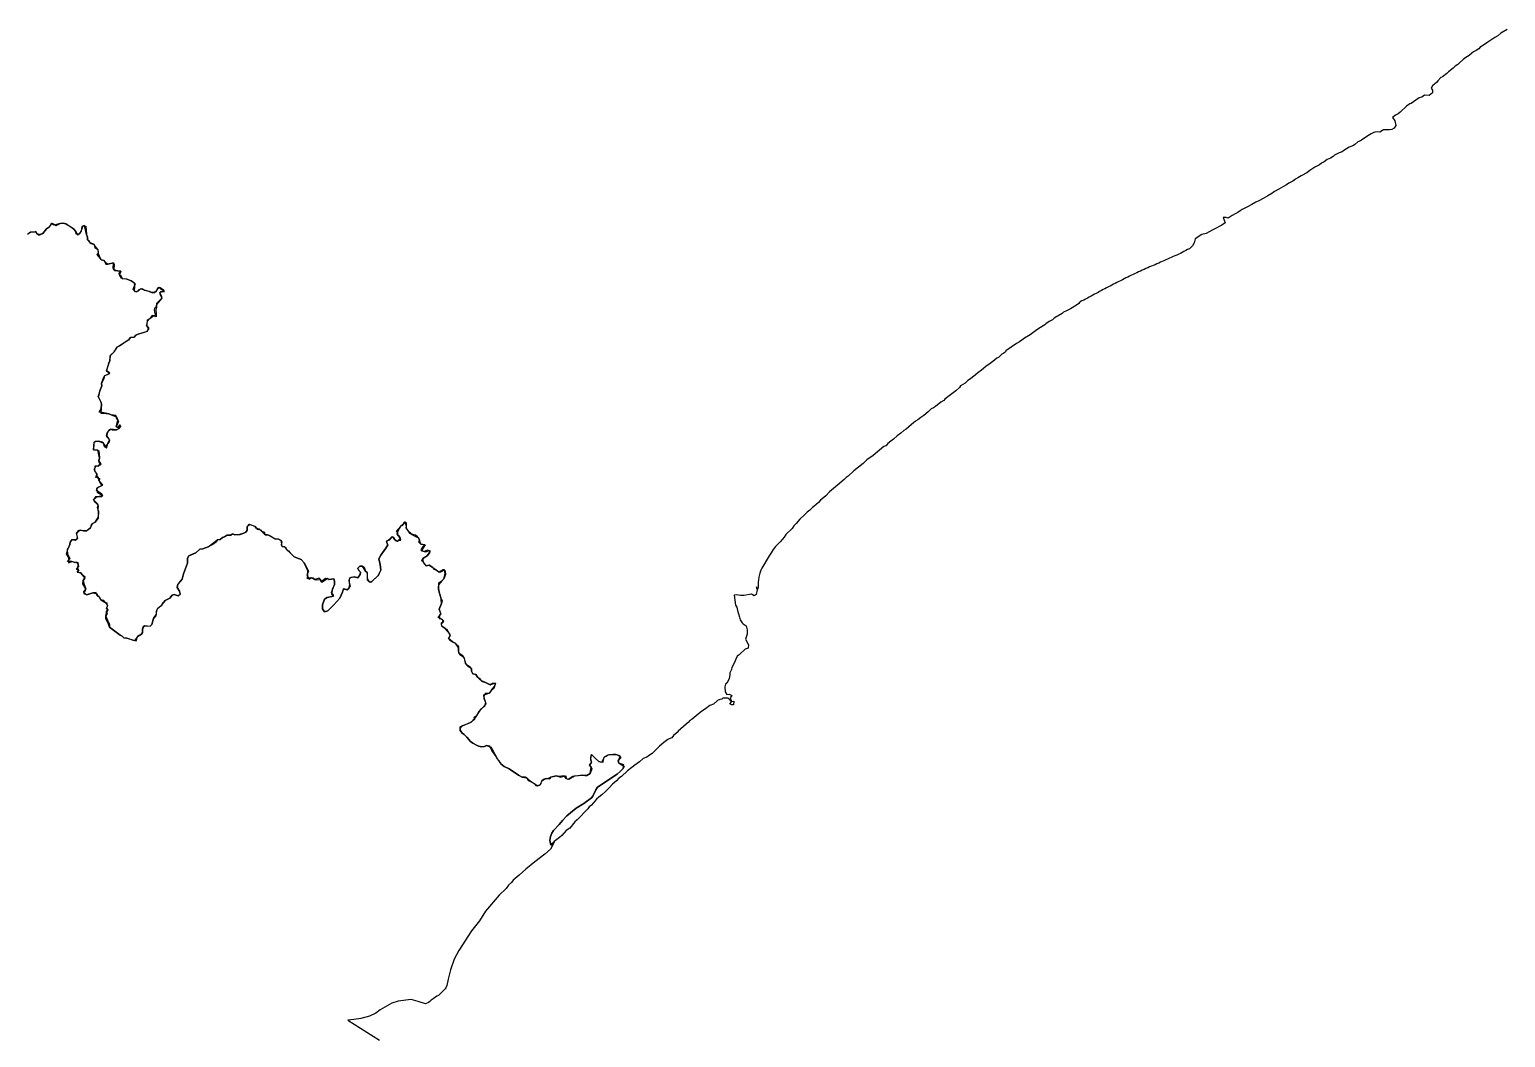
# Model space of a CAD drawing. Extents: x -74 to -34.8, y -33.8 to 5.3.
# Drawn here: x -48.639 to -47.112, y -25.511 to -24.468 of the extents above; entities that cross this region are included whole.
import ezdxf

# ---------------------------------------------------------------- set-up
doc = ezdxf.new("R2010")
doc.units = 0
doc.header["$LTSCALE"] = 2
doc.layers.add('UFEBRASIL', color=7, linetype='Continuous')

msp = doc.modelspace()

# ---------------------------------------------------------------- linework, layer by layer
at = {"layer": 'UFEBRASIL'}
for points in [[(-47.1098, -24.4679), (-47.1164, -24.4718), (-47.1196, -24.4743), (-47.1226, -24.4761), (-47.1257, -24.4781), (-47.1301, -24.481), (-47.1344, -24.4841), (-47.1379, -24.4863), (-47.1394, -24.4878), (-47.1421, -24.4897), (-47.1448, -24.4911), (-47.1465, -24.4925), (-47.1491, -24.4948), (-47.1528, -24.4969), (-47.1554, -24.499), (-47.1595, -24.5029), (-47.161, -24.5042), (-47.1636, -24.5058), (-47.1658, -24.5079), (-47.1705, -24.5117), (-47.1723, -24.5134), (-47.1769, -24.5168), (-47.1784, -24.5176), (-47.1817, -24.5212), (-47.1829, -24.5227), (-47.1849, -24.5243), (-47.1872, -24.5263), (-47.1886, -24.5287), (-47.1871, -24.5308), (-47.1873, -24.5336), (-47.1906, -24.5361), (-47.1955, -24.5359), (-47.1982, -24.5378), (-47.2011, -24.5386), (-47.2045, -24.5411), (-47.2092, -24.5444), (-47.2106, -24.545), (-47.2142, -24.5474), (-47.2206, -24.5535), (-47.2228, -24.5553), (-47.2254, -24.5566), (-47.2285, -24.5591), (-47.2263, -24.5626), (-47.2252, -24.5672), (-47.2268, -24.5699), (-47.2292, -24.5715), (-47.2316, -24.5718), (-47.2353, -24.5718), (-47.238, -24.5717), (-47.2416, -24.5742), (-47.2442, -24.5738), (-47.2467, -24.5742), (-47.248, -24.5746), (-47.2508, -24.5758), (-47.2542, -24.5779), (-47.2605, -24.5826), (-47.2616, -24.5832), (-47.2644, -24.5841), (-47.2676, -24.587), (-47.2691, -24.5878), (-47.2734, -24.5898), (-47.279, -24.5931), (-47.2806, -24.5944), (-47.2838, -24.5955), (-47.2885, -24.5979), (-47.2901, -24.5994), (-47.2927, -24.6012), (-47.2963, -24.6026), (-47.2993, -24.6049), (-47.3019, -24.6063), (-47.3042, -24.6079), (-47.3089, -24.6105), (-47.314, -24.6137), (-47.3171, -24.6162), (-47.3231, -24.6193), (-47.3264, -24.6215), (-47.329, -24.6229), (-47.3317, -24.625), (-47.3359, -24.6271), (-47.3382, -24.6288), (-47.3414, -24.6304), (-47.3461, -24.6333), (-47.3506, -24.6355), (-47.3536, -24.6378), (-47.3576, -24.6402), (-47.3623, -24.6429), (-47.367, -24.6452), (-47.37, -24.6467), (-47.3741, -24.6492), (-47.3787, -24.6514), (-47.38, -24.652), (-47.384, -24.6543), (-47.3862, -24.6556), (-47.3886, -24.6573), (-47.3913, -24.6587), (-47.3946, -24.6603), (-47.3985, -24.6632), (-47.4008, -24.6625), (-47.4037, -24.6624), (-47.4016, -24.668), (-47.4051, -24.6705), (-47.4132, -24.6745), (-47.4146, -24.6752), (-47.4214, -24.6791), (-47.4259, -24.6802), (-47.4326, -24.6846), (-47.4338, -24.6888), (-47.4356, -24.6917), (-47.4388, -24.6948), (-47.4407, -24.6958), (-47.4425, -24.6967), (-47.4444, -24.6977), (-47.4461, -24.6986), (-47.4481, -24.6996), (-47.4498, -24.7006), (-47.4518, -24.7014), (-47.4537, -24.7022), (-47.4557, -24.703), (-47.4575, -24.7039), (-47.4594, -24.7047), (-47.4613, -24.7056), (-47.4631, -24.7064), (-47.4651, -24.7073), (-47.4668, -24.7081), (-47.4687, -24.7089), (-47.4705, -24.7097), (-47.4724, -24.7106), (-47.4743, -24.7114), (-47.4762, -24.7121), (-47.4781, -24.7129), (-47.48, -24.7137), (-47.4819, -24.7146), (-47.4838, -24.7154), (-47.4857, -24.7163), (-47.4876, -24.7171), (-47.4895, -24.718), (-47.4914, -24.7188), (-47.4932, -24.7197), (-47.495, -24.7205), (-47.4969, -24.7214), (-47.4988, -24.7223), (-47.5006, -24.7232), (-47.5026, -24.7241), (-47.5045, -24.725), (-47.5063, -24.726), (-47.5081, -24.7269), (-47.51, -24.7279), (-47.5118, -24.7288), (-47.5137, -24.7298), (-47.5155, -24.7307), (-47.5172, -24.7316), (-47.519, -24.7325), (-47.5208, -24.7335), (-47.5226, -24.7343), (-47.5244, -24.7353), (-47.5262, -24.7362), (-47.528, -24.7372), (-47.5298, -24.7382), (-47.5316, -24.7392), (-47.5333, -24.7402), (-47.5352, -24.7411), (-47.5368, -24.7418), (-47.5387, -24.7428), (-47.5405, -24.7438), (-47.5424, -24.7448), (-47.5443, -24.7459), (-47.5462, -24.747), (-47.548, -24.748), (-47.5499, -24.7488), (-47.5518, -24.7498), (-47.5523, -24.7506), (-47.5533, -24.7516), (-47.5557, -24.7532), (-47.5618, -24.757), (-47.5658, -24.7591), (-47.569, -24.7604), (-47.5704, -24.7618), (-47.5744, -24.7643), (-47.5759, -24.765), (-47.5786, -24.7667), (-47.5805, -24.7683), (-47.5837, -24.7701), (-47.5872, -24.7726), (-47.5883, -24.7735), (-47.5945, -24.7774), (-47.5979, -24.7797), (-47.6035, -24.7838), (-47.6094, -24.7873), (-47.6122, -24.7895), (-47.6146, -24.7911), (-47.6177, -24.7931), (-47.6286, -24.8005), (-47.6291, -24.8017), (-47.6307, -24.8029), (-47.6327, -24.804), (-47.6363, -24.8074), (-47.6379, -24.8081), (-47.6421, -24.8115), (-47.645, -24.8136), (-47.6494, -24.8169), (-47.6538, -24.8204), (-47.6575, -24.8232), (-47.6605, -24.8258), (-47.6662, -24.8301), (-47.668, -24.8314), (-47.6708, -24.8339), (-47.6755, -24.8368), (-47.6766, -24.8384), (-47.6805, -24.8419), (-47.6874, -24.847), (-47.6917, -24.8505), (-47.693, -24.8519), (-47.6959, -24.8538), (-47.7016, -24.8581), (-47.7037, -24.8594), (-47.7058, -24.8607), (-47.7089, -24.8636), (-47.7134, -24.8673), (-47.7167, -24.8697), (-47.7199, -24.872), (-47.722, -24.8734), (-47.7262, -24.8767), (-47.7317, -24.8816), (-47.7344, -24.8831), (-47.7374, -24.8857), (-47.7411, -24.8885), (-47.7449, -24.8918), (-47.7476, -24.8942), (-47.7507, -24.8965), (-47.7528, -24.8987), (-47.7549, -24.8997), (-47.7661, -24.9087), (-47.7726, -24.9134), (-47.7764, -24.9173), (-47.781, -24.9211), (-47.7858, -24.9247), (-47.792, -24.9303), (-47.794, -24.9316), (-47.7959, -24.9336), (-47.8027, -24.9396), (-47.8111, -24.9466), (-47.815, -24.9506), (-47.8205, -24.9552), (-47.8226, -24.9574), (-47.8274, -24.9616), (-47.8289, -24.9626), (-47.8316, -24.9655), (-47.8343, -24.9676), (-47.8369, -24.9704), (-47.8419, -24.9749), (-47.8457, -24.9793), (-47.848, -24.9816), (-47.8499, -24.9843), (-47.8562, -24.9906), (-47.858, -24.9934), (-47.8599, -24.9954), (-47.8622, -24.9982), (-47.8669, -25.0031), (-47.8681, -25.0043), (-47.8693, -25.0063), (-47.8716, -25.0095), (-47.8737, -25.0126), (-47.8812, -25.0255), (-47.8821, -25.0274), (-47.883, -25.0296), (-47.8833, -25.0307), (-47.8842, -25.0349), (-47.8847, -25.0377), (-47.8849, -25.04), (-47.8848, -25.0424), (-47.8851, -25.0446), (-47.8854, -25.0468), (-47.8861, -25.0474), (-47.8866, -25.0447), (-47.8861, -25.048), (-47.8871, -25.0527), (-47.8892, -25.0543), (-47.892, -25.0524), (-47.8999, -25.0538), (-47.9034, -25.0539), (-47.9074, -25.0532), (-47.9099, -25.0534), (-47.9083, -25.0638), (-47.9069, -25.0657), (-47.9063, -25.0693), (-47.9042, -25.0763), (-47.9036, -25.0789), (-47.9016, -25.0821), (-47.9006, -25.0831), (-47.8975, -25.0852), (-47.8962, -25.0893), (-47.8964, -25.0937), (-47.8968, -25.095), (-47.898, -25.0989), (-47.8949, -25.1047), (-47.8952, -25.1083), (-47.8983, -25.1095), (-47.9036, -25.1143), (-47.9047, -25.1152), (-47.9068, -25.1165), (-47.9079, -25.1196), (-47.9095, -25.1231), (-47.9122, -25.1284), (-47.9127, -25.1305), (-47.9143, -25.134), (-47.9144, -25.136), (-47.9151, -25.1397), (-47.9159, -25.1422), (-47.9175, -25.1444), (-47.9189, -25.1457), (-47.9193, -25.1484), (-47.9191, -25.1535), (-47.9174, -25.1563), (-47.915, -25.1559), (-47.9123, -25.1572), (-47.9138, -25.1596), (-47.9125, -25.1634), (-47.9103, -25.1633), (-47.9106, -25.167), (-47.9121, -25.167), (-47.9143, -25.166), (-47.9127, -25.1638), (-47.9159, -25.1602), (-47.9172, -25.16), (-47.9215, -25.1602), (-47.9225, -25.1612), (-47.9246, -25.1614), (-47.9271, -25.1626), (-47.9311, -25.1663), (-47.935, -25.1676), (-47.9395, -25.1712), (-47.9433, -25.1736), (-47.9492, -25.1784), (-47.9533, -25.1818), (-47.9557, -25.1831), (-47.9574, -25.1851), (-47.9595, -25.187), (-47.9676, -25.1944), (-47.9686, -25.1957), (-47.9724, -25.1988), (-47.9743, -25.201), (-47.9772, -25.2023), (-47.9784, -25.2028), (-47.9824, -25.2058), (-47.9871, -25.2099), (-47.9916, -25.2143), (-47.9934, -25.2158), (-47.9948, -25.2174), (-47.9974, -25.2191), (-48.0001, -25.2213), (-48.0038, -25.2226), (-48.0076, -25.2259), (-48.0102, -25.2276), (-48.0125, -25.2295), (-48.0158, -25.2319), (-48.02, -25.2353), (-48.0265, -25.2411), (-48.029, -25.2428), (-48.0315, -25.2455), (-48.0356, -25.249), (-48.0391, -25.2529), (-48.0428, -25.2567), (-48.0467, -25.2602), (-48.0498, -25.2624), (-48.0523, -25.2646), (-48.0575, -25.2707), (-48.0597, -25.2726), (-48.0611, -25.2745), (-48.0724, -25.2861), (-48.0746, -25.2882), (-48.08, -25.2945), (-48.0838, -25.2972), (-48.0881, -25.3023), (-48.0906, -25.3042), (-48.096, -25.3085), (-48.0977, -25.3101), (-48.0995, -25.3123), (-48.1004, -25.3073), (-48.0998, -25.3034), (-48.0985, -25.2997), (-48.0968, -25.2972), (-48.0908, -25.2909), (-48.0874, -25.2868), (-48.0831, -25.282), (-48.0733, -25.2741), (-48.0653, -25.2692), (-48.0575, -25.2633), (-48.056, -25.2616), (-48.0531, -25.255), (-48.0512, -25.2523), (-48.0307, -25.2388), (-48.0276, -25.2361), (-48.0247, -25.2328), (-48.0239, -25.2291), (-48.029, -25.2275), (-48.0297, -25.2249), (-48.029, -25.2238), (-48.0276, -25.2205), (-48.0291, -25.2195), (-48.0323, -25.2185), (-48.035, -25.2183), (-48.0395, -25.2188), (-48.0412, -25.2193), (-48.0442, -25.221), (-48.0472, -25.2267), (-48.0498, -25.2255), (-48.0533, -25.2226), (-48.0559, -25.2196), (-48.0574, -25.2183), (-48.0584, -25.2222), (-48.0581, -25.2242), (-48.0579, -25.227), (-48.0595, -25.2295), (-48.0579, -25.2315), (-48.057, -25.2331), (-48.0587, -25.2381), (-48.0621, -25.2401), (-48.0643, -25.2402), (-48.0666, -25.2398), (-48.0768, -25.2411), (-48.0814, -25.2442), (-48.0837, -25.2434), (-48.0856, -25.2403), (-48.0912, -25.2411), (-48.0941, -25.2404), (-48.0969, -25.2411), (-48.0998, -25.242), (-48.1004, -25.2438), (-48.1044, -25.2434), (-48.1063, -25.2439), (-48.1087, -25.2457), (-48.1107, -25.2498), (-48.113, -25.2509), (-48.1149, -25.2507), (-48.116, -25.2489), (-48.1222, -25.2455), (-48.1245, -25.2426), (-48.1257, -25.2419), (-48.129, -25.2418), (-48.1331, -25.2398), (-48.1425, -25.2333), (-48.1479, -25.2309), (-48.1512, -25.2281), (-48.1531, -25.225), (-48.1551, -25.2227), (-48.1559, -25.2205), (-48.1605, -25.2141), (-48.1627, -25.2098), (-48.1657, -25.209), (-48.1686, -25.2102), (-48.1715, -25.2105), (-48.1752, -25.2094), (-48.1801, -25.2068), (-48.1825, -25.205), (-48.1865, -25.2003), (-48.1892, -25.1977), (-48.1914, -25.1962), (-48.1932, -25.1934), (-48.1934, -25.1899), (-48.191, -25.1883), (-48.185, -25.1864), (-48.1821, -25.1848), (-48.1786, -25.1811), (-48.1787, -25.1796), (-48.176, -25.1779), (-48.1738, -25.1738), (-48.1713, -25.1712), (-48.1691, -25.169), (-48.1677, -25.1679), (-48.1667, -25.1646), (-48.1678, -25.1626), (-48.1685, -25.1605), (-48.1687, -25.1565), (-48.1655, -25.1555), (-48.1622, -25.1542), (-48.1601, -25.1509), (-48.1578, -25.1481), (-48.1569, -25.1447), (-48.1609, -25.1458), (-48.1638, -25.1457), (-48.167, -25.1438), (-48.1713, -25.1423), (-48.1723, -25.1413), (-48.1751, -25.1387), (-48.1771, -25.1357), (-48.1802, -25.1349), (-48.1816, -25.1321), (-48.1817, -25.1292), (-48.1826, -25.1282), (-48.187, -25.1253), (-48.1881, -25.1219), (-48.189, -25.119), (-48.1904, -25.1164), (-48.1946, -25.1135), (-48.1949, -25.1108), (-48.1951, -25.1077), (-48.1948, -25.1065), (-48.1986, -25.1033), (-48.2012, -25.1018), (-48.2053, -25.0983), (-48.2037, -25.0952), (-48.204, -25.0935), (-48.2089, -25.0881), (-48.2122, -25.0854), (-48.2127, -25.0821), (-48.2101, -25.0802), (-48.2134, -25.0777), (-48.2161, -25.0767), (-48.2133, -25.0731), (-48.2135, -25.0719), (-48.2152, -25.0679), (-48.2128, -25.062), (-48.2129, -25.0577), (-48.2134, -25.0558), (-48.2151, -25.0505), (-48.2157, -25.0469), (-48.2153, -25.0408), (-48.2118, -25.0382), (-48.2103, -25.0364), (-48.2088, -25.031), (-48.2095, -25.0272), (-48.2109, -25.0272), (-48.2149, -25.0297), (-48.2162, -25.0291), (-48.22, -25.027), (-48.2215, -25.0249), (-48.2253, -25.0225), (-48.2284, -25.023), (-48.2311, -25.0194), (-48.233, -25.0179), (-48.232, -25.0154), (-48.2273, -25.0127), (-48.224, -25.008), (-48.227, -25.0068), (-48.2306, -25.0084), (-48.2329, -25.0075), (-48.2336, -25.0064), (-48.2312, -25.0026), (-48.2295, -25.0014), (-48.2339, -25.0007), (-48.2354, -24.9966), (-48.2365, -24.9941), (-48.2375, -24.9932), (-48.2397, -24.9914), (-48.2429, -24.9906), (-48.2461, -24.9882), (-48.2491, -24.9838), (-48.2488, -24.9821), (-48.2503, -24.9774), (-48.2521, -24.9797), (-48.2538, -24.9818), (-48.2548, -24.9817), (-48.258, -24.988), (-48.2588, -24.9901), (-48.2566, -24.9922), (-48.2554, -24.9941), (-48.2567, -24.9965), (-48.2586, -24.9979), (-48.2599, -24.9977), (-48.2619, -24.9937), (-48.2641, -24.9931), (-48.2669, -24.9965), (-48.2696, -24.9975), (-48.2694, -24.9991), (-48.2682, -25.0012), (-48.2702, -25.0048), (-48.2755, -25.0121), (-48.2776, -25.016), (-48.2762, -25.0217), (-48.2754, -25.0277), (-48.2786, -25.0336), (-48.2794, -25.0344), (-48.2859, -25.04), (-48.2875, -25.04), (-48.2893, -25.0359), (-48.2891, -25.0322), (-48.2897, -25.0299), (-48.2913, -25.0287), (-48.2945, -25.0234), (-48.2973, -25.0235), (-48.2992, -25.0256), (-48.2983, -25.0278), (-48.2965, -25.0297), (-48.2969, -25.0321), (-48.2978, -25.0336), (-48.2992, -25.0354), (-48.3027, -25.0345), (-48.3063, -25.0353), (-48.3082, -25.0368), (-48.3081, -25.0405), (-48.3072, -25.0441), (-48.3086, -25.0467), (-48.3116, -25.0481), (-48.3143, -25.047), (-48.315, -25.0503), (-48.3178, -25.0565), (-48.324, -25.0635), (-48.3304, -25.0697), (-48.3337, -25.0706), (-48.3357, -25.0675), (-48.3358, -25.0634), (-48.3337, -25.0576), (-48.331, -25.0559), (-48.3243, -25.0544), (-48.326, -25.0522), (-48.3264, -25.0507), (-48.3247, -25.0462), (-48.3232, -25.0423), (-48.3234, -25.039), (-48.3241, -25.0367), (-48.3287, -25.0371), (-48.3325, -25.0361), (-48.3371, -25.0397), (-48.3379, -25.0373), (-48.3391, -25.036), (-48.3438, -25.0373), (-48.345, -25.0358), (-48.3485, -25.0354), (-48.3512, -25.0365), (-48.3509, -25.0311), (-48.3509, -25.0282), (-48.3547, -25.02), (-48.358, -25.0167), (-48.3651, -25.0139), (-48.3693, -25.0096), (-48.3726, -25.0065), (-48.3734, -25.0047), (-48.375, -25.0035), (-48.3776, -25.0031), (-48.378, -25.0003), (-48.3786, -24.997), (-48.3812, -24.9956), (-48.3847, -24.9953), (-48.3861, -24.9945), (-48.3926, -24.9909), (-48.3957, -24.9902), (-48.3955, -24.9886), (-48.3984, -24.9876), (-48.4011, -24.9852), (-48.4042, -24.9843), (-48.4055, -24.9825), (-48.4112, -24.9802), (-48.4119, -24.9804), (-48.4136, -24.9825), (-48.4137, -24.986), (-48.4152, -24.9881), (-48.417, -24.9894), (-48.4227, -24.991), (-48.4264, -24.9909), (-48.4288, -24.9901), (-48.4314, -24.9914), (-48.4345, -24.9913), (-48.437, -24.993), (-48.4391, -24.9938), (-48.4415, -24.9958), (-48.4448, -24.9963), (-48.4456, -24.9981), (-48.4492, -25.0009), (-48.4541, -25.0033), (-48.4596, -25.0054), (-48.4628, -25.0057), (-48.4667, -25.0095), (-48.4696, -25.0107), (-48.474, -25.0126), (-48.4754, -25.0151), (-48.4754, -25.0204), (-48.4796, -25.0312), (-48.4809, -25.037), (-48.4855, -25.0421), (-48.486, -25.0454), (-48.4838, -25.0492), (-48.4833, -25.0532), (-48.4852, -25.054), (-48.4894, -25.0529), (-48.4914, -25.0534), (-48.4939, -25.0567), (-48.4984, -25.0591), (-48.5015, -25.0629), (-48.5027, -25.0646), (-48.5064, -25.0676), (-48.5076, -25.0697), (-48.5083, -25.0747), (-48.5107, -25.0775), (-48.5125, -25.0838), (-48.514, -25.0857), (-48.5213, -25.0859), (-48.5225, -25.089), (-48.5219, -25.092), (-48.5229, -25.0937), (-48.5271, -25.0961), (-48.5302, -25.1008), (-48.5383, -25.098), (-48.5413, -25.0975), (-48.5431, -25.0958), (-48.5452, -25.0949), (-48.556, -25.0866), (-48.5575, -25.0823), (-48.5599, -25.078), (-48.5601, -25.0752), (-48.5592, -25.0717), (-48.5592, -25.0703), (-48.5578, -25.0686), (-48.5591, -25.067), (-48.5579, -25.064), (-48.5606, -25.0611), (-48.562, -25.0589), (-48.5653, -25.0583), (-48.567, -25.0553), (-48.5691, -25.0533), (-48.5698, -25.0508), (-48.5735, -25.0509), (-48.5799, -25.0531), (-48.583, -25.05), (-48.5814, -25.0493), (-48.5807, -25.0468), (-48.5838, -25.0416), (-48.5834, -25.0384), (-48.5815, -25.0349), (-48.5844, -25.0323), (-48.5857, -25.0303), (-48.5896, -25.0297), (-48.588, -25.0277), (-48.5892, -25.0253), (-48.5884, -25.0221), (-48.59, -25.0193), (-48.5918, -25.0199), (-48.5953, -25.0187), (-48.5995, -25.0186), (-48.5978, -25.0167), (-48.5987, -25.0141), (-48.6008, -25.0105), (-48.5989, -25.0052), (-48.5971, -25.0009), (-48.5967, -24.9986), (-48.5948, -24.9959), (-48.5899, -24.9958), (-48.5893, -24.9935), (-48.5904, -24.9889), (-48.5866, -24.9859), (-48.583, -24.987), (-48.5801, -24.9869), (-48.5754, -24.9831), (-48.5738, -24.9793), (-48.5711, -24.9779), (-48.5674, -24.9723), (-48.5675, -24.9666), (-48.5686, -24.9628), (-48.5679, -24.96), (-48.5698, -24.9575), (-48.5727, -24.9549), (-48.5725, -24.9541), (-48.5689, -24.9513), (-48.563, -24.9503), (-48.564, -24.9488), (-48.5697, -24.9452), (-48.5687, -24.9423), (-48.5661, -24.9409), (-48.5629, -24.9394), (-48.5671, -24.9346), (-48.5674, -24.9314), (-48.5702, -24.9315), (-48.5694, -24.9283), (-48.5719, -24.9232), (-48.5699, -24.9197), (-48.5677, -24.9199), (-48.5659, -24.9174), (-48.5664, -24.9169), (-48.5672, -24.9143), (-48.5664, -24.9112), (-48.5684, -24.9033), (-48.5703, -24.9035), (-48.5728, -24.9029), (-48.5721, -24.895), (-48.5706, -24.8941), (-48.5673, -24.8939), (-48.5625, -24.896), (-48.5616, -24.8976), (-48.5593, -24.9012), (-48.5579, -24.8965), (-48.5561, -24.8928), (-48.557, -24.8912), (-48.5594, -24.8878), (-48.5583, -24.8846), (-48.5549, -24.8817), (-48.5535, -24.8823), (-48.549, -24.8823), (-48.5466, -24.8809), (-48.5448, -24.879), (-48.5454, -24.877), (-48.5471, -24.8798), (-48.5494, -24.8792), (-48.5475, -24.8723), (-48.5487, -24.8711), (-48.5497, -24.8675), (-48.5545, -24.8669), (-48.5567, -24.8657), (-48.5637, -24.8645), (-48.5667, -24.864), (-48.5647, -24.8598), (-48.5645, -24.8562), (-48.5649, -24.8541), (-48.5678, -24.8475), (-48.5668, -24.8466), (-48.5661, -24.8419), (-48.564, -24.8369), (-48.5645, -24.8343), (-48.5623, -24.8284), (-48.5613, -24.8265), (-48.5558, -24.8238), (-48.5565, -24.8228), (-48.5592, -24.8211), (-48.5561, -24.8119), (-48.5554, -24.8101), (-48.555, -24.8049), (-48.5515, -24.8014), (-48.5478, -24.7963), (-48.5459, -24.7954), (-48.5357, -24.7886), (-48.5344, -24.7867), (-48.5308, -24.7864), (-48.5288, -24.7843), (-48.5273, -24.7832), (-48.5167, -24.7802), (-48.5158, -24.7768), (-48.5178, -24.7744), (-48.5171, -24.7731), (-48.5167, -24.7686), (-48.5143, -24.7671), (-48.5103, -24.764), (-48.5083, -24.7632), (-48.509, -24.7619), (-48.5095, -24.7582), (-48.509, -24.7557), (-48.5075, -24.7547), (-48.5071, -24.7511), (-48.5019, -24.746), (-48.5021, -24.7447), (-48.504, -24.7401), (-48.5032, -24.7391), (-48.4993, -24.739), (-48.5021, -24.7374), (-48.505, -24.7349), (-48.5066, -24.7358), (-48.5077, -24.7383), (-48.5095, -24.7402), (-48.513, -24.7402), (-48.5166, -24.7388), (-48.5201, -24.7376), (-48.524, -24.7363), (-48.5266, -24.7387), (-48.5294, -24.7393), (-48.5318, -24.7368), (-48.5304, -24.7331), (-48.5292, -24.7316), (-48.5306, -24.7301), (-48.5339, -24.7281), (-48.5381, -24.7262), (-48.5426, -24.726), (-48.5436, -24.7252), (-48.5458, -24.7219), (-48.546, -24.7206), (-48.5446, -24.718), (-48.548, -24.7178), (-48.5518, -24.7166), (-48.5524, -24.7152), (-48.5521, -24.7096), (-48.5534, -24.7097), (-48.558, -24.7109), (-48.56, -24.7094), (-48.5617, -24.7071), (-48.5647, -24.7062), (-48.568, -24.6995), (-48.5675, -24.6981), (-48.5683, -24.6956), (-48.5709, -24.6922), (-48.5722, -24.6906), (-48.5766, -24.6884), (-48.577, -24.6871), (-48.579, -24.6855), (-48.5789, -24.6827), (-48.58, -24.68), (-48.582, -24.6707), (-48.5847, -24.6718), (-48.5856, -24.6765), (-48.5878, -24.6798), (-48.5905, -24.6799), (-48.5909, -24.6769), (-48.5934, -24.6743), (-48.5988, -24.6708), (-48.6012, -24.6691), (-48.604, -24.6683), (-48.6073, -24.6686), (-48.6133, -24.6705), (-48.6166, -24.6687), (-48.6184, -24.6722), (-48.6213, -24.6741), (-48.6251, -24.6789), (-48.6296, -24.6805), (-48.6316, -24.6787), (-48.6323, -24.677), (-48.6335, -24.6778), (-48.6378, -24.6777), (-48.6411, -24.6801)], [(-48.6401, -24.6789), (-48.6378, -24.6777), (-48.6323, -24.677), (-48.6316, -24.6787), (-48.6296, -24.6805), (-48.6282, -24.6805), (-48.6251, -24.6789), (-48.6213, -24.6741), (-48.6184, -24.6722), (-48.6154, -24.6684), (-48.6115, -24.6709), (-48.6073, -24.6686), (-48.604, -24.6683), (-48.6012, -24.6691), (-48.5971, -24.6714), (-48.5934, -24.6743), (-48.5909, -24.6769), (-48.5893, -24.6805), (-48.5865, -24.6786), (-48.5856, -24.6765), (-48.5835, -24.671), (-48.5808, -24.6716), (-48.58, -24.68), (-48.5789, -24.6827), (-48.579, -24.6855), (-48.5766, -24.6884), (-48.5752, -24.6895), (-48.5722, -24.6906), (-48.5712, -24.6939), (-48.5683, -24.6956), (-48.568, -24.6995), (-48.5692, -24.7008), (-48.5647, -24.7062), (-48.5617, -24.7071), (-48.5601, -24.7107), (-48.558, -24.7109), (-48.5521, -24.7096), (-48.5513, -24.711), (-48.5518, -24.7166), (-48.5509, -24.7174), (-48.548, -24.7178), (-48.5446, -24.718), (-48.5458, -24.7219), (-48.5446, -24.7227), (-48.5426, -24.726), (-48.5408, -24.7258), (-48.5378, -24.7263), (-48.5339, -24.7281), (-48.5306, -24.7301), (-48.5304, -24.7331), (-48.5303, -24.7343), (-48.5308, -24.7384), (-48.5279, -24.7393), (-48.5256, -24.7372), (-48.5225, -24.7361), (-48.5201, -24.7376), (-48.5152, -24.7388), (-48.5115, -24.7406), (-48.5095, -24.7402), (-48.5077, -24.7383), (-48.505, -24.7349), (-48.5038, -24.7349), (-48.5003, -24.7373), (-48.5005, -24.7394), (-48.504, -24.7401), (-48.5041, -24.7415), (-48.5019, -24.746), (-48.5077, -24.7524), (-48.5075, -24.7555), (-48.5082, -24.7583), (-48.5079, -24.7613), (-48.5079, -24.7652), (-48.5121, -24.764), (-48.5143, -24.7671), (-48.5173, -24.7702), (-48.5178, -24.7744), (-48.5158, -24.7768), (-48.5157, -24.7784), (-48.5183, -24.781), (-48.5288, -24.7843), (-48.5308, -24.7864), (-48.5344, -24.7867), (-48.5357, -24.7886), (-48.5365, -24.7895), (-48.5459, -24.7954), (-48.5489, -24.7972), (-48.5515, -24.8014), (-48.5558, -24.8062), (-48.5561, -24.8119), (-48.5573, -24.813), (-48.5592, -24.8211), (-48.5558, -24.8238), (-48.557, -24.8247), (-48.5613, -24.8265), (-48.5623, -24.8302), (-48.5645, -24.8343), (-48.564, -24.8369), (-48.5661, -24.8419), (-48.5678, -24.8475), (-48.5677, -24.8488), (-48.5649, -24.8541), (-48.5645, -24.8562), (-48.5647, -24.8598), (-48.5652, -24.865), (-48.5623, -24.8651), (-48.5567, -24.8657), (-48.5545, -24.8669), (-48.549, -24.8687), (-48.5475, -24.8723), (-48.5468, -24.8738), (-48.5494, -24.8792), (-48.5471, -24.8798), (-48.5454, -24.877), (-48.5448, -24.879), (-48.5468, -24.8812), (-48.549, -24.8823), (-48.5549, -24.8817), (-48.5564, -24.8823), (-48.5583, -24.8846), (-48.5594, -24.8892), (-48.5561, -24.8928), (-48.5565, -24.8948), (-48.5579, -24.8965), (-48.5609, -24.9007), (-48.5625, -24.896), (-48.5637, -24.8949), (-48.5673, -24.8939), (-48.5721, -24.895), (-48.5725, -24.8965), (-48.5728, -24.9029), (-48.5684, -24.9033), (-48.5671, -24.9039), (-48.5664, -24.9112), (-48.5672, -24.9143), (-48.5652, -24.9177), (-48.5655, -24.9187), (-48.5684, -24.92), (-48.5713, -24.92), (-48.5716, -24.9247), (-48.5694, -24.9283), (-48.5689, -24.932), (-48.5664, -24.9327), (-48.5668, -24.9354), (-48.564, -24.9403), (-48.5677, -24.9415), (-48.5697, -24.9435), (-48.5689, -24.9469), (-48.563, -24.9503), (-48.5643, -24.9515), (-48.5705, -24.9516), (-48.5727, -24.9549), (-48.5716, -24.9564), (-48.5687, -24.9588), (-48.5678, -24.9612), (-48.5683, -24.9646), (-48.5675, -24.9666), (-48.5679, -24.9736), (-48.5711, -24.9779), (-48.5747, -24.9801), (-48.5763, -24.9844), (-48.5801, -24.9869), (-48.583, -24.987), (-48.5885, -24.9864), (-48.5904, -24.9904), (-48.5892, -24.9948), (-48.5916, -24.9967), (-48.5952, -24.9961), (-48.5967, -24.9986), (-48.5971, -25.0009), (-48.5981, -25.0033), (-48.6, -25.0061), (-48.5997, -25.0111), (-48.5972, -25.0154), (-48.5994, -25.0178), (-48.5982, -25.02), (-48.5953, -25.0187), (-48.59, -25.0193), (-48.5889, -25.0197), (-48.5883, -25.0239), (-48.5907, -25.0265), (-48.588, -25.0277), (-48.5896, -25.0297), (-48.5857, -25.0303), (-48.5844, -25.0323), (-48.5817, -25.0359), (-48.5834, -25.0384), (-48.5824, -25.0423), (-48.5807, -25.0468), (-48.583, -25.05), (-48.5827, -25.0516), (-48.5796, -25.0531), (-48.5735, -25.0509), (-48.5688, -25.0521), (-48.569, -25.0543), (-48.567, -25.0553), (-48.5653, -25.0583), (-48.5617, -25.0604), (-48.5589, -25.0615), (-48.5586, -25.0655), (-48.5591, -25.067), (-48.5578, -25.0686), (-48.5592, -25.0717), (-48.5585, -25.0729), (-48.5601, -25.0752), (-48.5584, -25.0793), (-48.5565, -25.0832), (-48.5563, -25.0843), (-48.556, -25.0866), (-48.5452, -25.0949), (-48.5431, -25.0958), (-48.5413, -25.0975), (-48.5383, -25.098), (-48.5286, -25.1008), (-48.5271, -25.0961), (-48.5229, -25.0937), (-48.5219, -25.092), (-48.5215, -25.0874), (-48.5197, -25.0848), (-48.514, -25.0857), (-48.5125, -25.0838), (-48.5107, -25.0775), (-48.5076, -25.0731), (-48.5076, -25.0697), (-48.5064, -25.0676), (-48.5016, -25.0631), (-48.5015, -25.0629), (-48.4984, -25.0591), (-48.4939, -25.0567), (-48.4914, -25.0534), (-48.4894, -25.0529), (-48.4852, -25.054), (-48.4828, -25.0519), (-48.4838, -25.0492), (-48.486, -25.0454), (-48.4855, -25.0421), (-48.4842, -25.0406), (-48.4809, -25.037), (-48.4796, -25.0312), (-48.4754, -25.0204), (-48.4754, -25.0151), (-48.474, -25.0126), (-48.4667, -25.0095), (-48.4628, -25.0057), (-48.4596, -25.0054), (-48.4541, -25.0033), (-48.4483, -24.9991), (-48.4448, -24.9963), (-48.4442, -24.996), (-48.4415, -24.9958), (-48.4391, -24.9938), (-48.437, -24.993), (-48.4339, -24.9912), (-48.4306, -24.9912), (-48.4288, -24.9901), (-48.4264, -24.9909), (-48.421, -24.9907), (-48.417, -24.9894), (-48.4152, -24.9881), (-48.4137, -24.986), (-48.4136, -24.9825), (-48.4112, -24.9802), (-48.4095, -24.9808), (-48.4055, -24.9825), (-48.4032, -24.985), (-48.3998, -24.9858), (-48.3984, -24.9876), (-48.3957, -24.9902), (-48.3947, -24.9911), (-48.3909, -24.9912), (-48.3847, -24.9953), (-48.3812, -24.9956), (-48.3786, -24.997), (-48.378, -24.9982), (-48.3787, -25.0013), (-48.3776, -25.0031), (-48.375, -25.0035), (-48.3726, -25.0065), (-48.371, -25.0075), (-48.3693, -25.0096), (-48.3651, -25.0139), (-48.358, -25.0167), (-48.3547, -25.02), (-48.3503, -25.0287), (-48.3521, -25.0324), (-48.3496, -25.0368), (-48.347, -25.0352), (-48.3438, -25.0373), (-48.3426, -25.0376), (-48.3379, -25.0373), (-48.3371, -25.0397), (-48.3359, -25.0395), (-48.3305, -25.036), (-48.3287, -25.0371), (-48.3241, -25.0367), (-48.3234, -25.039), (-48.3232, -25.0423), (-48.3257, -25.0475), (-48.326, -25.0522), (-48.325, -25.0524), (-48.3243, -25.0544), (-48.331, -25.0559), (-48.3337, -25.0576), (-48.3358, -25.0634), (-48.3357, -25.0675), (-48.3337, -25.0706), (-48.3304, -25.0697), (-48.324, -25.0635), (-48.3178, -25.0565), (-48.315, -25.0503), (-48.3136, -25.0466), (-48.3102, -25.0481), (-48.3086, -25.0467), (-48.3074, -25.0427), (-48.308, -25.0386), (-48.3075, -25.0355), (-48.3049, -25.0348), (-48.3027, -25.0345), (-48.2992, -25.0354), (-48.2969, -25.0321), (-48.2965, -25.0297), (-48.2983, -25.0278), (-48.2992, -25.0256), (-48.2972, -25.0234), (-48.2945, -25.0234), (-48.2928, -25.0244), (-48.2913, -25.0287), (-48.2897, -25.0299), (-48.2897, -25.0336), (-48.2897, -25.0377), (-48.2859, -25.04), (-48.2846, -25.0392), (-48.2786, -25.0336), (-48.2779, -25.033), (-48.2754, -25.0277), (-48.2762, -25.0217), (-48.2776, -25.016), (-48.2755, -25.0121), (-48.2702, -25.0048), (-48.2682, -25.0012), (-48.2696, -24.9975), (-48.269, -24.9971), (-48.2662, -24.995), (-48.2633, -24.9928), (-48.2618, -24.9951), (-48.2581, -24.9975), (-48.2567, -24.9965), (-48.2548, -24.9965), (-48.2554, -24.9941), (-48.2579, -24.9915), (-48.2577, -24.9889), (-48.2593, -24.9867), (-48.2535, -24.9808), (-48.2521, -24.9797), (-48.2505, -24.9775), (-48.2493, -24.9787), (-48.2491, -24.9838), (-48.2485, -24.9853), (-48.2458, -24.9894), (-48.2421, -24.9914), (-48.2395, -24.9926), (-48.2365, -24.9941), (-48.2354, -24.9966), (-48.2363, -24.9982), (-48.2339, -25.0007), (-48.2295, -25.0014), (-48.2317, -25.0043), (-48.2329, -25.0075), (-48.2306, -25.0084), (-48.2289, -25.0086), (-48.2252, -25.0073), (-48.225, -25.0096), (-48.2273, -25.0127), (-48.232, -25.0154), (-48.2318, -25.0183), (-48.2304, -25.0211), (-48.2284, -25.023), (-48.2253, -25.0225), (-48.2215, -25.0249), (-48.2185, -25.0268), (-48.2149, -25.0297), (-48.2134, -25.0292), (-48.2095, -25.0272), (-48.2089, -25.0286), (-48.2086, -25.0319), (-48.2103, -25.0364), (-48.2118, -25.0382), (-48.2156, -25.0426), (-48.2157, -25.0469), (-48.2151, -25.0505), (-48.2129, -25.0577), (-48.2121, -25.0592), (-48.2128, -25.062), (-48.2152, -25.0679), (-48.2133, -25.0731), (-48.2146, -25.074), (-48.2152, -25.0777), (-48.2121, -25.0783), (-48.2113, -25.0816), (-48.2129, -25.0834), (-48.2122, -25.0854), (-48.2074, -25.0888), (-48.2037, -25.0952), (-48.2053, -25.0983), (-48.2045, -25.0997), (-48.2012, -25.1018), (-48.1986, -25.1033), (-48.1949, -25.1083), (-48.1949, -25.1108), (-48.1946, -25.1135), (-48.1936, -25.115), (-48.1894, -25.1176), (-48.189, -25.1204), (-48.1881, -25.1237), (-48.1856, -25.1265), (-48.1817, -25.1292), (-48.1816, -25.1321), (-48.1802, -25.1349), (-48.1771, -25.1357), (-48.1751, -25.1387), (-48.1736, -25.1395), (-48.1713, -25.1423), (-48.1702, -25.1428), (-48.167, -25.1438), (-48.1624, -25.1461), (-48.1597, -25.1445), (-48.1569, -25.1447), (-48.1585, -25.1499), (-48.1609, -25.1518), (-48.1638, -25.1552), (-48.1674, -25.1553), (-48.1688, -25.1584), (-48.1685, -25.1605), (-48.1678, -25.1626), (-48.1666, -25.166), (-48.1691, -25.169), (-48.1713, -25.1712), (-48.1724, -25.1717), (-48.1738, -25.1738), (-48.1769, -25.1787), (-48.1786, -25.1811), (-48.1784, -25.1821), (-48.1821, -25.1848), (-48.185, -25.1864), (-48.1919, -25.1893), (-48.1936, -25.1914), (-48.1927, -25.1941), (-48.1914, -25.1962), (-48.1892, -25.1977), (-48.1865, -25.2003), (-48.1825, -25.205), (-48.1801, -25.2068), (-48.1752, -25.2094), (-48.1715, -25.2105), (-48.1686, -25.2102), (-48.1657, -25.209), (-48.1615, -25.2109), (-48.1593, -25.2151), (-48.1559, -25.2205), (-48.1551, -25.2227), (-48.1528, -25.2255), (-48.1512, -25.2281), (-48.1479, -25.2309), (-48.1425, -25.2333), (-48.1331, -25.2398), (-48.129, -25.2418), (-48.1245, -25.2426), (-48.1233, -25.2437), (-48.1204, -25.2461), (-48.116, -25.2489), (-48.113, -25.2509), (-48.1107, -25.2498), (-48.1094, -25.2485), (-48.1087, -25.2457), (-48.1044, -25.2434), (-48.1025, -25.2432), (-48.0998, -25.242), (-48.0969, -25.2411), (-48.0941, -25.2404), (-48.0912, -25.2411), (-48.0897, -25.2418), (-48.0839, -25.2406), (-48.0837, -25.2434), (-48.081, -25.2439), (-48.0751, -25.2406), (-48.0666, -25.2398), (-48.0643, -25.2402), (-48.0621, -25.2401), (-48.0587, -25.2381), (-48.0579, -25.2315), (-48.0595, -25.2295), (-48.0579, -25.227), (-48.0572, -25.226), (-48.0581, -25.2242), (-48.0581, -25.2212), (-48.0574, -25.2183), (-48.0559, -25.2196), (-48.0533, -25.2226), (-48.0498, -25.2255), (-48.0455, -25.2263), (-48.0453, -25.2256), (-48.0442, -25.221), (-48.0424, -25.22), (-48.0403, -25.2187), (-48.035, -25.2183), (-48.031, -25.2189), (-48.0276, -25.2205), (-48.0269, -25.222), (-48.0297, -25.2249), (-48.029, -25.2275), (-48.0276, -25.2282), (-48.0235, -25.2309), (-48.0247, -25.2328), (-48.0276, -25.2361), (-48.0307, -25.2388), (-48.0512, -25.2523), (-48.0531, -25.255), (-48.056, -25.2616), (-48.0575, -25.2633), (-48.0653, -25.2692), (-48.0733, -25.2741), (-48.0831, -25.282), (-48.0874, -25.2868), (-48.0908, -25.2909), (-48.0968, -25.2972), (-48.0985, -25.2997), (-48.0998, -25.3034), (-48.1004, -25.3073), (-48.0995, -25.3123), (-48.0977, -25.3101), (-48.0961, -25.3088), (-48.098, -25.3133), (-48.0998, -25.3164), (-48.1058, -25.3217), (-48.1161, -25.3294), (-48.1252, -25.337), (-48.1323, -25.3434), (-48.1386, -25.3484), (-48.1402, -25.3508), (-48.1432, -25.3535), (-48.1456, -25.3572), (-48.1529, -25.3641), (-48.1671, -25.3807), (-48.1732, -25.3904), (-48.1815, -25.401), (-48.1948, -25.4212), (-48.1995, -25.4304), (-48.2034, -25.4413), (-48.2059, -25.4509), (-48.2071, -25.4575), (-48.2083, -25.4598), (-48.2088, -25.4608), (-48.2156, -25.4678), (-48.2174, -25.4684), (-48.2213, -25.4712), (-48.2232, -25.4726), (-48.2246, -25.4739), (-48.226, -25.4752), (-48.2291, -25.4766), (-48.2369, -25.4742), (-48.2439, -25.472), (-48.2573, -25.4738), (-48.2641, -25.4757), (-48.276, -25.4827), (-48.2805, -25.4863), (-48.287, -25.4892), (-48.296, -25.4915), (-48.3033, -25.4928), (-48.3097, -25.4933), (-48.2769, -25.514)]]:
    msp.add_lwpolyline(points, dxfattribs=at)

doc.saveas('drawing.dxf')
